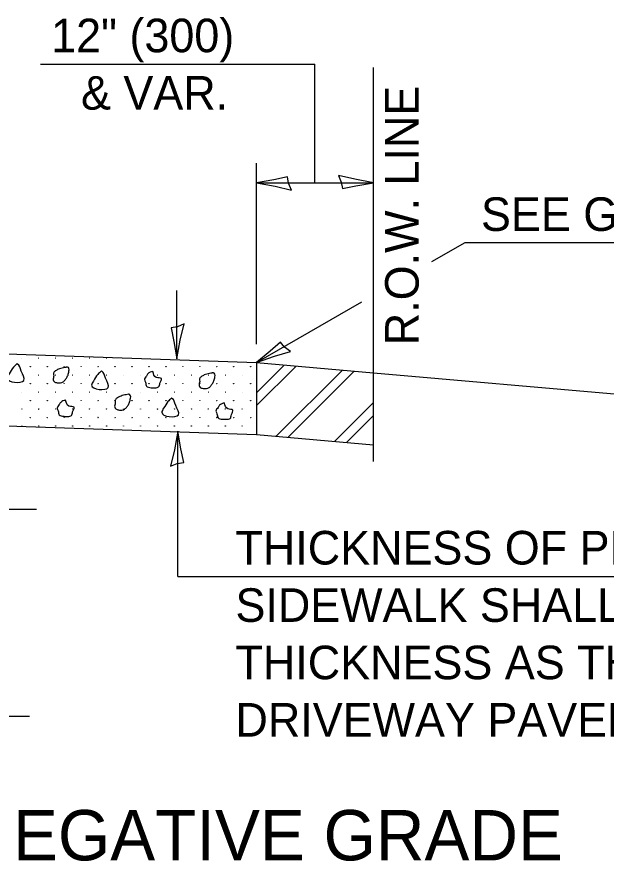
# Model space of a CAD drawing. Extents: x 99424 to 100105, y 99782 to 100236.
# Drawn here: x 99827.9 to 99874.3, y 99877.3 to 99943.7 of the extents above; entities that cross this region are included whole.
import ezdxf

# ---------------------------------------------------------------- set-up
doc = ezdxf.new("R2010")
doc.units = 0
for name, color, linetype in [('Design_PR_Roadway Dimensions', 7, 'Continuous'), ('Design_PR_Roadway Notes', 7, 'Continuous'), ('Design_PR_Sidewalk', 7, 'Continuous'), ('Drainage_PR_Adjustment Items', 7, 'Continuous'), ('Level 11', 7, 'Continuous'), ('Level 4', 7, 'Continuous'), ('Level 43', 7, 'Continuous'), ('Level 47', 7, 'Continuous'), ('Removal_Items', 7, 'Continuous'), ('ROW_EX ROW Line', 7, 'Continuous')]:
    doc.layers.add(name, color=color, linetype=linetype)

msp = doc.modelspace()

# ---------------------------------------------------------------- linework, layer by layer
at = {"layer": 'Design_PR_Roadway Notes'}
for p, q in [((99860.572, 99924.453), (99863.197, 99925.965)), ((99863.198, 99925.965), (99910.64, 99925.965)), ((99846.787, 99916.517), (99855.062, 99921.281)), ((99754.445, 99888.728), (99828.943, 99888.728))]:
    msp.add_line(p, q, dxfattribs=at)
msp.add_lwpolyline([(99849.457, 99917.39), (99848.999, 99917.737), (99848.671, 99918.133), (99847.859, 99917.409), (99846.787, 99916.517), (99848.192, 99917.017)], close=True, dxfattribs=at)
at = {"layer": 'Design_PR_Sidewalk'}
for p, q in [((99796.491, 99918.275), (99846.787, 99916.517)), ((99846.787, 99916.517), (99855.979, 99915.715)), ((99796.491, 99912.62), (99846.787, 99910.862)), ((99846.787, 99910.862), (99855.979, 99910.059))]:
    msp.add_line(p, q, dxfattribs=at)
at = {"layer": 'Drainage_PR_Adjustment Items'}
for centre in [(99828.329, 99916.86), (99829.662, 99916.86), (99830.996, 99916.86), (99832.329, 99916.86), (99833.663, 99916.86), (99834.996, 99916.86), (99836.329, 99916.86), (99828.996, 99916.193), (99830.329, 99916.193), (99831.662, 99916.193), (99832.996, 99916.193), (99834.329, 99916.193), (99835.663, 99916.193), (99836.996, 99916.193), (99838.329, 99916.193), (99839.663, 99916.193), (99840.996, 99916.193), (99842.33, 99916.193), (99843.663, 99916.193), (99844.996, 99916.193), (99846.33, 99916.193), (99828.329, 99915.527), (99829.662, 99915.527), (99830.996, 99915.527), (99832.329, 99915.527), (99833.663, 99915.527), (99834.996, 99915.527), (99836.329, 99915.527), (99837.663, 99915.527), (99838.996, 99915.527), (99840.33, 99915.527), (99841.663, 99915.527), (99842.996, 99915.527), (99844.33, 99915.527), (99845.663, 99915.527), (99828.996, 99914.86), (99830.329, 99914.86), (99831.662, 99914.86), (99832.996, 99914.86), (99834.329, 99914.86), (99835.663, 99914.86), (99836.996, 99914.86), (99838.329, 99914.86), (99839.663, 99914.86), (99840.996, 99914.86), (99842.33, 99914.86), (99843.663, 99914.86), (99844.996, 99914.86), (99846.33, 99914.86), (99828.329, 99914.193), (99829.662, 99914.193), (99830.996, 99914.193), (99832.329, 99914.193), (99833.663, 99914.193), (99834.996, 99914.193), (99836.329, 99914.193), (99837.663, 99914.193), (99838.996, 99914.193), (99840.33, 99914.193), (99841.663, 99914.193), (99842.996, 99914.193), (99844.33, 99914.193), (99845.663, 99914.193), (99828.996, 99913.527), (99830.329, 99913.527), (99831.662, 99913.527), (99832.996, 99913.527), (99834.329, 99913.527), (99835.663, 99913.527), (99836.996, 99913.527), (99838.329, 99913.527), (99839.663, 99913.527), (99840.996, 99913.527), (99842.33, 99913.527), (99843.663, 99913.527), (99844.996, 99913.527), (99846.33, 99913.527), (99828.329, 99912.86), (99829.662, 99912.86), (99830.996, 99912.86), (99832.329, 99912.86), (99833.663, 99912.86), (99834.996, 99912.86), (99836.329, 99912.86), (99837.663, 99912.86), (99838.996, 99912.86), (99840.33, 99912.86), (99841.663, 99912.86), (99842.996, 99912.86), (99844.33, 99912.86), (99845.663, 99912.86), (99828.996, 99912.193), (99830.329, 99912.193), (99831.662, 99912.193), (99832.996, 99912.193), (99834.329, 99912.193), (99835.663, 99912.193), (99836.996, 99912.193), (99838.329, 99912.193), (99839.663, 99912.193), (99840.996, 99912.193), (99842.33, 99912.193), (99843.663, 99912.193), (99844.996, 99912.193), (99846.33, 99912.193), (99828.329, 99911.527), (99829.662, 99911.527), (99830.996, 99911.527), (99832.329, 99911.527), (99833.663, 99911.527), (99834.996, 99911.527), (99836.329, 99911.527), (99837.663, 99911.527), (99838.996, 99911.527), (99840.33, 99911.527), (99841.663, 99911.527), (99842.996, 99911.527), (99844.33, 99911.527), (99845.663, 99911.527)]:
    msp.add_circle(centre, 0.00943, dxfattribs=at)
at = {"layer": 'Level 11'}
for points in [[(99827.943, 99916.409), (99827.667, 99916.145), (99827.33, 99915.628), (99827.176, 99915.308), (99828.49, 99915.113), (99828.275, 99915.847), (99827.985, 99916.399), (99827.931, 99916.427)], [(99831.813, 99916.142), (99831.396, 99916.055), (99831.204, 99915.989), (99830.963, 99915.857), (99830.825, 99915.694), (99830.837, 99915.479), (99830.795, 99915.158), (99830.879, 99915.017), (99831.104, 99914.933), (99831.365, 99914.923), (99831.576, 99914.999), (99831.752, 99915.176), (99831.901, 99915.402), (99832.004, 99915.68), (99832.039, 99915.857), (99832.039, 99916.052), (99831.92, 99916.166), (99831.825, 99916.156)], [(99834.581, 99915.85), (99834.305, 99915.586), (99833.969, 99915.065), (99833.819, 99914.745), (99835.129, 99914.551), (99834.918, 99915.284), (99834.623, 99915.839), (99834.574, 99915.86)], [(99838.636, 99915.826), (99838.253, 99915.641), (99838.134, 99915.461), (99837.974, 99915.179), (99838.05, 99914.975), (99838.134, 99914.655), (99838.49, 99914.544), (99838.823, 99914.537), (99839.091, 99914.603), (99839.195, 99914.902), (99839.306, 99915.256), (99838.908, 99915.353), (99838.636, 99915.805)], [(99843.294, 99915.694), (99842.87, 99915.607), (99842.683, 99915.541), (99842.441, 99915.405), (99842.307, 99915.245), (99842.319, 99915.026), (99842.273, 99914.707), (99842.361, 99914.564), (99842.583, 99914.481), (99842.843, 99914.471), (99843.058, 99914.547), (99843.23, 99914.728), (99843.384, 99914.954), (99843.486, 99915.232), (99843.517, 99915.405), (99843.517, 99915.596), (99843.398, 99915.718), (99843.307, 99915.707)], [(99836.653, 99914.006), (99836.231, 99913.919), (99836.043, 99913.853), (99835.802, 99913.717), (99835.668, 99913.554), (99835.676, 99913.342), (99835.634, 99913.019), (99835.719, 99912.88), (99835.944, 99912.793), (99836.205, 99912.782), (99836.415, 99912.859), (99836.591, 99913.037), (99836.741, 99913.265), (99836.844, 99913.544), (99836.878, 99913.717), (99836.878, 99913.912), (99836.759, 99914.027), (99836.668, 99914.016)], [(99831.775, 99913.571), (99831.388, 99913.391), (99831.269, 99913.21), (99831.109, 99912.929), (99831.181, 99912.724), (99831.269, 99912.404), (99831.621, 99912.293), (99831.955, 99912.286), (99832.226, 99912.352), (99832.326, 99912.647), (99832.437, 99913.001), (99832.039, 99913.099), (99831.775, 99913.554)], [(99840.098, 99913.71), (99839.818, 99913.446), (99839.485, 99912.929), (99839.332, 99912.605), (99840.646, 99912.415), (99840.431, 99913.144), (99840.141, 99913.7), (99840.09, 99913.724)], [(99844.268, 99913.349), (99843.881, 99913.161), (99843.762, 99912.984), (99843.601, 99912.699), (99843.678, 99912.498), (99843.762, 99912.179), (99844.114, 99912.071), (99844.447, 99912.06), (99844.719, 99912.126), (99844.822, 99912.425), (99844.93, 99912.776), (99844.535, 99912.877), (99844.268, 99913.328)]]:
    msp.add_spline(points, degree=3, dxfattribs=at)
at = {"layer": 'Level 4'}
msp.add_line((99855.979, 99915.715), (99880.597, 99913.561), dxfattribs=at)
at = {"layer": 'Level 43'}
for p, q in [((99829.794, 99939.977), (99851.383, 99939.977)), ((99851.383, 99930.657), (99851.383, 99939.977)), ((99846.787, 99917.959), (99846.787, 99932.192)), ((99846.787, 99930.657), (99855.979, 99930.657)), ((99840.527, 99916.802), (99840.527, 99922.172)), ((99840.599, 99899.709), (99840.599, 99911.112)), ((99798.872, 99904.983), (99829.475, 99904.983)), ((99840.599, 99899.709), (99910.755, 99899.709))]:
    msp.add_line(p, q, dxfattribs=at)
for points in [[(99853.23, 99931.233), (99853.453, 99930.705), (99853.54, 99930.198), (99854.604, 99930.419), (99855.979, 99930.657), (99854.512, 99930.925)], [(99849.536, 99930.082), (99849.313, 99930.61), (99849.226, 99931.117), (99848.162, 99930.896), (99846.787, 99930.657), (99848.253, 99930.39)], [(99841.102, 99919.551), (99840.573, 99919.327), (99840.067, 99919.241), (99840.289, 99918.177), (99840.527, 99916.802), (99840.793, 99918.268)], [(99840.024, 99908.362), (99840.553, 99908.586), (99841.059, 99908.672), (99840.837, 99909.737), (99840.599, 99911.112), (99840.333, 99909.644)]]:
    msp.add_lwpolyline(points, close=True, dxfattribs=at)
at = {"layer": 'Level 47'}
msp.add_line((99846.787, 99916.517), (99846.787, 99910.862), dxfattribs=at)
at = {"layer": 'Removal_Items'}
for p, q in [((99846.787, 99914.144), (99848.969, 99916.326)), ((99846.787, 99913.133), (99849.899, 99916.245)), ((99848.346, 99910.725), (99853.548, 99915.927)), ((99849.276, 99910.644), (99854.478, 99915.846)), ((99852.924, 99910.325), (99855.979, 99913.38)), ((99853.854, 99910.244), (99855.979, 99912.369))]:
    msp.add_line(p, q, dxfattribs=at)
at = {"layer": 'ROW_EX ROW Line'}
msp.add_line((99855.979, 99908.738), (99855.979, 99939.709), dxfattribs=at)

# ---------------------------------------------------------------- texts
at = {"layer": 'Design_PR_Roadway Dimensions'}
for s, p in [('12" (300)', (99830.635, 99940.913)), ('& VAR.', (99832.984, 99936.403)), ('THICKNESS OF PROP. P.C. CONC.', (99845.134, 99900.642)), ('SIDEWALK SHALL BE THE SAME', (99845.134, 99896.132)), ('THICKNESS AS THE P.C. CONC.', (99845.134, 99891.622)), ('DRIVEWAY PAVEMENT', (99845.134, 99887.112))]:
    msp.add_text(s, height=2.64, dxfattribs=at).set_placement(p)
at = {"layer": 'Design_PR_Roadway Notes'}
msp.add_text('R.O.W. LINE', height=2.63999, rotation=90, dxfattribs=at).set_placement((99859.544, 99917.882))
for s, height, p in [('SEE GENERAL NOTE #1', 2.64, (99864.445, 99926.866)), ('SECTION A-A WITH NEGATIVE GRADE', 3.96, (99773.503, 99877.38))]:
    msp.add_text(s, height=height, dxfattribs=at).set_placement(p)

doc.saveas('drawing.dxf')
